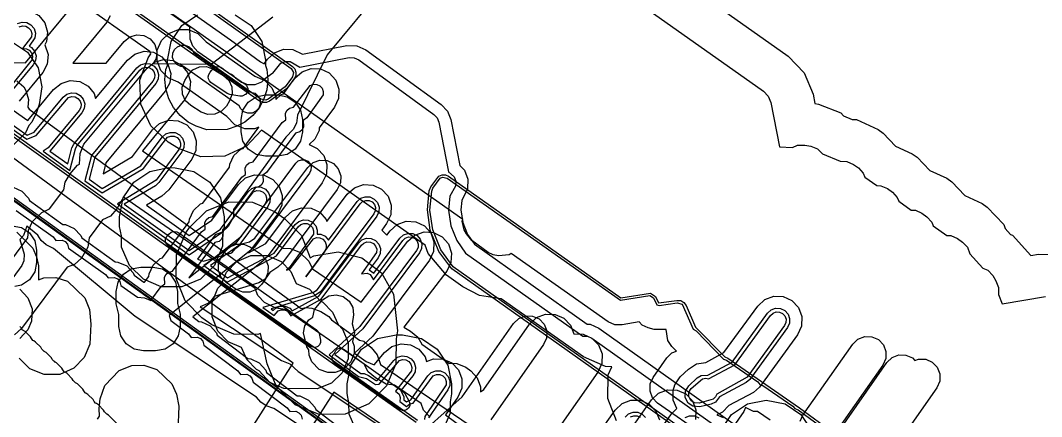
# Model space of a CAD drawing. Header units: metres. Extents: x -2677 to -840, y 169 to 1487.
# Drawn here: x -1880.6 to -1797.3, y 331.6 to 363.9 of the extents above; entities that cross this region are included whole.
import ezdxf

# ---------------------------------------------------------------- set-up
doc = ezdxf.new("R2010")
doc.units = ezdxf.units.M
doc.layers.add('AI_GREENING_EXCLUSIONS', color=1, linetype='Continuous')
doc.layers.add('AI_GREENING_LAWN', color=82, linetype='Continuous')

msp = doc.modelspace()

# ---------------------------------------------------------------- linework, layer by layer
at = {"layer": 'AI_GREENING_EXCLUSIONS'}
for points in [[(-1859.666, 390.454), (-1817.956, 361.004), (-1816.647, 359.644), (-1815.936, 357.895), (-1815.787, 357.147), (-1815.485, 357.091), (-1813.675, 356.37), (-1813.438, 356.14), (-1812.739, 355.836), (-1812.392, 355.826), (-1810.613, 355.025), (-1810.205, 354.734), (-1809.196, 353.661), (-1807.839, 353.05), (-1807.431, 352.759), (-1806.404, 351.667), (-1805.02, 351.044), (-1804.612, 350.753), (-1803.565, 349.64), (-1802.132, 348.988), (-1801.723, 348.699), (-1800.38, 347.284), (-1800.255, 346.959), (-1799.82, 346.469), (-1799.679, 346.407), (-1798.173, 344.751), (-1797.554, 344.853), (-1795.631, 344.795)], [(-1861.685, 387.595), (-1819.975, 358.145), (-1819.582, 357.737), (-1819.369, 357.212), (-1818.655, 353.62), (-1817.597, 353.56), (-1817.199, 353.732), (-1816.613, 353.74), (-1816.121, 353.649), (-1815.578, 353.433), (-1815.175, 353.041), (-1813.714, 352.432), (-1813.179, 352.416), (-1812.645, 352.175), (-1812.237, 351.884), (-1811.836, 351.458), (-1811.718, 351.147), (-1810.74, 350.451), (-1810.404, 350.44), (-1809.871, 350.2), (-1809.463, 349.909), (-1809.062, 349.483), (-1808.944, 349.173), (-1807.921, 348.445), (-1807.586, 348.435), (-1807.052, 348.194), (-1806.644, 347.903), (-1806.243, 347.477), (-1806.125, 347.166), (-1805.015, 346.377), (-1804.686, 346.368), (-1804.151, 346.13), (-1803.742, 345.841), (-1803.339, 345.417), (-1803.135, 344.885), (-1802.073, 343.71), (-1801.687, 343.54), (-1801.282, 343.117), (-1801.013, 342.695), (-1800.801, 342.149), (-1800.814, 341.568), (-1800.517, 340.817), (-1796.984, 341.4)], [(-1897.622, 386.409), (-1863.437, 362.342), (-1861.001, 360.536), (-1860.689, 360.373), (-1860.422, 360.748), (-1859.854, 361.282), (-1859.126, 361.558), (-1858.347, 361.535), (-1857.561, 361.164), (-1853.95, 361.861), (-1853.137, 361.849), (-1852.395, 361.515), (-1846.264, 357.058), (-1845.754, 356.516), (-1845.477, 355.825), (-1844.746, 352.097), (-1844.368, 351.7), (-1844.087, 350.974), (-1844.105, 350.195), (-1844.588, 349.24), (-1844.655, 348.473), (-1844.499, 347.431), (-1844.107, 346.453), (-1843.55, 345.664), (-1834.352, 339.147), (-1834.109, 339.14), (-1833.397, 338.821), (-1813.83, 324.924)], [(-1898.198, 385.591), (-1864.012, 361.524), (-1860.692, 359.116), (-1860.058, 359.578), (-1860.058, 359.578), (-1860.058, 359.578), (-1859.996, 359.623), (-1859.324, 360.434), (-1858.96, 360.572), (-1858.57, 360.561), (-1857.792, 360.101), (-1853.761, 360.879), (-1853.354, 360.873), (-1852.983, 360.706), (-1846.852, 356.249), (-1846.597, 355.978), (-1846.459, 355.632), (-1845.663, 351.575), (-1845.213, 351.165), (-1845.072, 350.801), (-1845.081, 350.412), (-1845.561, 349.594), (-1845.661, 348.442), (-1845.471, 347.168), (-1844.992, 345.972), (-1844.268, 344.948), (-1834.705, 338.173), (-1834.332, 338.166), (-1833.976, 338.006), (-1814.409, 324.109)], [(-1883.136, 378.567), (-1879.923, 376.495), (-1877.372, 375.466), (-1874.304, 375.32), (-1874.001, 375.239), (-1873.763, 375.034), (-1873.639, 374.745), (-1872.868, 370.497), (-1858.389, 360.16), (-1858.202, 359.962), (-1858.105, 359.707), (-1858.113, 359.435), (-1858.224, 359.186), (-1858.863, 358.345), (-1860.254, 357.331), (-1860.517, 357.213), (-1860.805, 357.211), (-1861.07, 357.325), (-1899.176, 384.201)], [(-1883.248, 378.4), (-1880.015, 376.317), (-1877.426, 375.272), (-1874.094, 375.062), (-1873.924, 374.915), (-1873.835, 374.709), (-1873.05, 370.381), (-1858.505, 359.997), (-1858.303, 359.674), (-1858.387, 359.302), (-1858.981, 358.507), (-1860.372, 357.493), (-1860.56, 357.408), (-1860.955, 357.488), (-1899.061, 384.365)], [(-1824.794, 330.053), (-1828.61, 332.72), (-1829.016, 333.142), (-1829.228, 333.688), (-1829.216, 334.273), (-1828.981, 334.809), (-1827.865, 336.405), (-1827.443, 336.81), (-1827.057, 336.961), (-1827.448, 337.34), (-1827.773, 337.827), (-1827.912, 338.727), (-1828.903, 338.707), (-1829.382, 338.839), (-1829.871, 339.076), (-1830.116, 339.337), (-1831.504, 339.092), (-1832.091, 339.105), (-1832.628, 339.342), (-1840.539, 344.911), (-1840.716, 344.804), (-1841.572, 344.716), (-1842.022, 344.795), (-1842.428, 345.006), (-1843.756, 345.978), (-1844.207, 346.507), (-1844.374, 346.835), (-1844.537, 347.535), (-1844.495, 347.695), (-1860.693, 359.087), (-1860.919, 358.872), (-1861.463, 358.662), (-1862.046, 358.674), (-1862.58, 358.908), (-1866.103, 361.364), (-1866.522, 361.807), (-1866.729, 362.381), (-1866.768, 363.373), (-1874.344, 368.717)], [(-1850.896, 366.728), (-1855.567, 361.099), (-1857.986, 356.196), (-1858.046, 355.534), (-1858.343, 355.03), (-1858.915, 354.39), (-1863.183, 348.509), (-1863.193, 347.892), (-1863.62, 347.11), (-1864.13, 346.648), (-1864.681, 346.445), (-1866.138, 344.437), (-1865.63, 344.276), (-1863.327, 344.973), (-1863.002, 345.351), (-1862.541, 345.711), (-1861.892, 345.857), (-1861.449, 346.154), (-1857.139, 351.935), (-1856.704, 352.327), (-1856.153, 352.523), (-1855.568, 352.493), (-1855.04, 352.241), (-1854.648, 351.807), (-1854.452, 351.255), (-1854.482, 350.671), (-1854.734, 350.142), (-1859.198, 344.153), (-1859.567, 343.803), (-1860.226, 343.363), (-1860.609, 342.819), (-1861.119, 342.531), (-1864.783, 341.398), (-1865.039, 341.044), (-1865.297, 340.839), (-1865.909, 340.575), (-1859.291, 336.183), (-1858.605, 335.921), (-1857.926, 335.277), (-1849.058, 329.392)], [(-1884.866, 360.506), (-1880.155, 360.47), (-1875.836, 365.689)], [(-1831.966, 331.259), (-1832.674, 333.077), (-1832.634, 335.027), (-1832.348, 335.677), (-1832.852, 335.689), (-1834.643, 336.48), (-1841.365, 341.212), (-1843.142, 341.479), (-1844.495, 342.181), (-1845.823, 343.153), (-1847.326, 344.919), (-1847.57, 345.58), (-1860.922, 354.965), (-1862.131, 353.668), (-1863.905, 352.858), (-1865.855, 352.789), (-1867.678, 353.468), (-1868.52, 353.987), (-1869.949, 355.315), (-1870.761, 357.089), (-1870.832, 359.039), (-1870.152, 360.867), (-1869.947, 361.2), (-1870.011, 361.377), (-1876.361, 365.857)], [(-1881.283, 364.548), (-1880.536, 364.772), (-1879.759, 364.692), (-1879.073, 364.322), (-1878.58, 363.716), (-1878.356, 362.969), (-1878.436, 362.192), (-1878.576, 361.933), (-1878.305, 361.127), (-1878.385, 360.351), (-1878.755, 359.664), (-1880.676, 357.342)], [(-1873.247, 364.292), (-1873.525, 363.777), (-1876.285, 360.441), (-1873.578, 360.421), (-1872.1, 362.207), (-1871.646, 362.577), (-1871.086, 362.744), (-1870.503, 362.685), (-1869.988, 362.407), (-1869.619, 361.953), (-1869.451, 361.392), (-1869.511, 360.81), (-1869.736, 360.392), (-1865.201, 360.358), (-1864.906, 360.427), (-1859.988, 364.205)], [(-1863.056, 364.366), (-1861.759, 363.498), (-1860.891, 362.201), (-1860.587, 360.67), (-1860.587, 360.244), (-1860.466, 359.915), (-1860.393, 359.103), (-1860.482, 358.254), (-1860.714, 357.512), (-1861.086, 356.809), (-1861.63, 356.155), (-1862.273, 355.622), (-1862.927, 355.287), (-1863.718, 355.018), (-1865.379, 355.002), (-1866.251, 355.287), (-1866.901, 355.622), (-1867.548, 356.155), (-1868.088, 356.809), (-1868.456, 357.512), (-1868.708, 358.331), (-1868.782, 359.103), (-1868.708, 359.915), (-1868.587, 360.244), (-1868.587, 360.67), (-1868.283, 362.201), (-1867.415, 363.498), (-1866.118, 364.366)], [(-1880.675, 363.399), (-1880.413, 363.478), (-1880.142, 363.45), (-1879.901, 363.32), (-1879.729, 363.108), (-1879.651, 362.846), (-1879.679, 362.575), (-1880.394, 361.626), (-1880.09, 361.608), (-1879.85, 361.478), (-1879.678, 361.266), (-1879.599, 361.005), (-1879.627, 360.733), (-1881.72, 358.12)], [(-1880.815, 363.665), (-1880.442, 363.776), (-1880.053, 363.736), (-1879.71, 363.551), (-1879.464, 363.248), (-1879.352, 362.875), (-1879.392, 362.487), (-1879.851, 361.813), (-1879.659, 361.709), (-1879.412, 361.407), (-1879.301, 361.033), (-1879.34, 360.645), (-1879.526, 360.301), (-1881.479, 357.94)], [(-1881.161, 350.31), (-1880.45, 349.989), (-1879.915, 349.421), (-1879.843, 349.231), (-1877.114, 347.27), (-1876.889, 347.263), (-1876.177, 346.943), (-1875.642, 346.374), (-1875.57, 346.184), (-1872.841, 344.223), (-1872.616, 344.216), (-1871.905, 343.896), (-1871.37, 343.328), (-1871.298, 343.138), (-1870.519, 342.582), (-1870.452, 342.569), (-1870.091, 343.038), (-1870.08, 343.263), (-1869.749, 343.97), (-1869.172, 344.495), (-1868.981, 344.564), (-1866.802, 347.498), (-1866.791, 347.723), (-1866.46, 348.429), (-1865.883, 348.954), (-1865.692, 349.023), (-1863.513, 351.957), (-1863.503, 352.182), (-1863.171, 352.888), (-1862.594, 353.414), (-1862.403, 353.483), (-1861.127, 355.213), (-1861.492, 355.076), (-1862.284, 355.076), (-1863.079, 355.393), (-1863.739, 356.081), (-1867.719, 358.881), (-1868.537, 359.231), (-1869.117, 359.831), (-1869.434, 360.626), (-1869.419, 361.491), (-1869.077, 362.272), (-1868.477, 362.853), (-1867.682, 363.17), (-1866.89, 363.17), (-1866.095, 362.853), (-1865.435, 362.165), (-1861.455, 359.365), (-1860.637, 359.015), (-1860.057, 358.415), (-1859.755, 357.693), (-1859.74, 357.477), (-1859.305, 357.873), (-1859.114, 357.942), (-1858.182, 359.207), (-1857.605, 359.732), (-1856.871, 359.997), (-1856.091, 359.961), (-1855.385, 359.629), (-1854.86, 359.052), (-1854.595, 358.318), (-1854.631, 357.539), (-1854.963, 356.832), (-1856.209, 355.164), (-1856.219, 354.939), (-1856.551, 354.232), (-1857.033, 353.793), (-1856.36, 353.472), (-1855.837, 352.893), (-1855.576, 352.157), (-1855.616, 351.378), (-1855.952, 350.673), (-1860.445, 344.646), (-1860.802, 344.277), (-1866.505, 339.734), (-1866.035, 339.364), (-1865.81, 339.352), (-1865.107, 339.013), (-1864.587, 338.431), (-1864.52, 338.239), (-1862.018, 336.34), (-1861.793, 336.327), (-1861.09, 335.988), (-1860.571, 335.406), (-1860.504, 335.215), (-1858.001, 333.315), (-1857.777, 333.303), (-1857.074, 332.964), (-1856.554, 332.382), (-1856.487, 332.19), (-1853.985, 330.291)], [(-1881.291, 362.205), (-1879.994, 361.337), (-1879.126, 360.04), (-1878.822, 358.509), (-1879.043, 357.068), (-1879.255, 356.413), (-1879.648, 355.623), (-1879.897, 355.356), (-1880.169, 354.743), (-1881.313, 353.62)], [(-1883.688, 341.188), (-1879.957, 346.194), (-1879.925, 346.814), (-1879.59, 347.519), (-1878.832, 348.256), (-1878.203, 348.547), (-1877.036, 350.113), (-1876.936, 350.737), (-1876.527, 351.401), (-1875.916, 352.114), (-1875.752, 352.195), (-1875.712, 353.077), (-1875.409, 353.812), (-1870.243, 360.009), (-1869.638, 360.501), (-1868.891, 360.725), (-1868.114, 360.645), (-1867.428, 360.274), (-1866.935, 359.669), (-1866.711, 358.922), (-1866.791, 358.145), (-1867.162, 357.458), (-1870.615, 353.285), (-1859.156, 345.342), (-1858.535, 345.332), (-1857.819, 345.021), (-1857.056, 344.289), (-1856.744, 343.671), (-1852.797, 340.935), (-1848.983, 345.905), (-1848.396, 346.419), (-1847.657, 346.67), (-1846.878, 346.619), (-1846.178, 346.274), (-1845.664, 345.687), (-1845.413, 344.948), (-1845.464, 344.169), (-1845.809, 343.469), (-1849.311, 338.907), (-1848.76, 338.578), (-1848.157, 338.082), (-1847.85, 337.506), (-1845.636, 335.971), (-1844.972, 335.952), (-1844.26, 335.633), (-1843.852, 335.343), (-1843.317, 334.776), (-1843.039, 334.046), (-1843.051, 333.631), (-1842.772, 333.827), (-1839.044, 339.141), (-1838.48, 339.681), (-1837.753, 339.963), (-1836.972, 339.945), (-1836.258, 339.63), (-1835.719, 339.066), (-1835.44, 338.348), (-1834.677, 338.33), (-1833.963, 338.016), (-1833.424, 337.451), (-1833.142, 336.724), (-1833.16, 335.944), (-1833.474, 335.23), (-1836.794, 330.497)], [(-1881.171, 356.602), (-1879.967, 355.753), (-1877.866, 358.292), (-1877.261, 358.785), (-1876.513, 359.008), (-1875.737, 358.929), (-1875.05, 358.558), (-1874.558, 357.953), (-1874.438, 357.553), (-1871.847, 360.684), (-1871.242, 361.177), (-1870.494, 361.4), (-1869.718, 361.321), (-1869.031, 360.95), (-1868.538, 360.345), (-1868.315, 359.597), (-1868.394, 358.821), (-1868.765, 358.134), (-1873.594, 352.298), (-1873.822, 351.415), (-1871.433, 352.818), (-1869.813, 354.992), (-1869.233, 355.515), (-1868.498, 355.776), (-1867.719, 355.735), (-1867.014, 355.4), (-1866.491, 354.821), (-1866.23, 354.085), (-1866.271, 353.306), (-1866.606, 352.601), (-1868.476, 350.093), (-1869.047, 349.581), (-1870.281, 348.856), (-1866.807, 346.383), (-1864.967, 347.635), (-1862.797, 350.545), (-1862.218, 351.068), (-1861.482, 351.329), (-1860.703, 351.289), (-1859.999, 350.954), (-1859.476, 350.374), (-1859.215, 349.639), (-1859.255, 348.859), (-1859.59, 348.155), (-1861.966, 344.97), (-1860.55, 345.725), (-1858.956, 347.864), (-1858.376, 348.386), (-1857.641, 348.647), (-1856.862, 348.607), (-1856.157, 348.272), (-1855.634, 347.692), (-1855.573, 347.519), (-1853.913, 349.746), (-1853.334, 350.268), (-1852.599, 350.529), (-1851.819, 350.489), (-1851.115, 350.154), (-1850.592, 349.574), (-1850.331, 348.839), (-1850.371, 348.06), (-1850.706, 347.355), (-1851.111, 346.813), (-1850.691, 346.41), (-1850.431, 346.76), (-1849.851, 347.282), (-1849.116, 347.543), (-1848.336, 347.503), (-1847.632, 347.168), (-1847.109, 346.588), (-1846.848, 345.853), (-1846.888, 345.073), (-1847.224, 344.369), (-1851.839, 338.177), (-1853.323, 336.782), (-1852.381, 336.106), (-1851.712, 335.837), (-1850.884, 336.837), (-1850.279, 337.33), (-1849.531, 337.553), (-1848.755, 337.474), (-1848.068, 337.103), (-1847.576, 336.498), (-1847.457, 336.102), (-1846.876, 336.327), (-1846.096, 336.309), (-1845.382, 335.994), (-1844.843, 335.43), (-1844.561, 334.703), (-1844.578, 333.923), (-1844.893, 333.209), (-1845.918, 331.747), (-1843.483, 329.976)], [(-1881.877, 355.517), (-1880.059, 354.223), (-1879.281, 354.543), (-1876.653, 357.636), (-1876.391, 357.714), (-1876.119, 357.686), (-1875.879, 357.556), (-1875.707, 357.345), (-1875.628, 357.083), (-1875.656, 356.811), (-1875.786, 356.571), (-1878.314, 353.516), (-1878.712, 353.263), (-1876.541, 351.686), (-1876.088, 353.435), (-1875.959, 353.676), (-1870.845, 359.855), (-1870.633, 360.028), (-1870.372, 360.106), (-1870.1, 360.078), (-1869.86, 359.948), (-1869.687, 359.737), (-1869.609, 359.475), (-1869.637, 359.203), (-1869.767, 358.963), (-1874.781, 352.903), (-1875.312, 350.843), (-1873.919, 349.85), (-1870.548, 351.831), (-1868.568, 354.398), (-1868.31, 354.489), (-1868.038, 354.475), (-1867.791, 354.358), (-1867.608, 354.155), (-1867.517, 353.898), (-1867.531, 353.625), (-1867.648, 353.378), (-1869.513, 350.877), (-1872.669, 348.961), (-1866.824, 344.798), (-1864.055, 346.684), (-1861.552, 349.951), (-1861.295, 350.043), (-1861.022, 350.029), (-1860.776, 349.911), (-1860.593, 349.709), (-1860.501, 349.451), (-1860.515, 349.178), (-1860.633, 348.932), (-1863.003, 345.753), (-1865.608, 343.932), (-1863.701, 342.573), (-1859.682, 344.715), (-1857.914, 347.087), (-1857.711, 347.27), (-1857.453, 347.361), (-1857.181, 347.347), (-1856.934, 347.23), (-1856.751, 347.027), (-1856.66, 346.769), (-1856.674, 346.497), (-1858.653, 343.752), (-1858.872, 343.563), (-1858.567, 343.671), (-1856.677, 346.116), (-1856.42, 346.208), (-1856.147, 346.194), (-1855.901, 346.076), (-1855.718, 345.873), (-1855.626, 345.616), (-1855.64, 345.343), (-1855.758, 345.097), (-1857.309, 343.015), (-1852.871, 348.969), (-1852.668, 349.152), (-1852.411, 349.243), (-1852.138, 349.229), (-1851.892, 349.111), (-1851.709, 348.909), (-1851.617, 348.651), (-1851.631, 348.378), (-1851.749, 348.132), (-1856.443, 341.87), (-1856.684, 341.742), (-1860.796, 340.503), (-1859.889, 339.857), (-1859.564, 340.227), (-1859.309, 340.326), (-1859.036, 340.319), (-1858.786, 340.208), (-1858.529, 339.834), (-1856.043, 341.189), (-1852.769, 345.581), (-1852.566, 345.764), (-1852.309, 345.855), (-1852.036, 345.841), (-1851.789, 345.724), (-1851.607, 345.521), (-1851.515, 345.263), (-1851.529, 344.991), (-1852.749, 343.266), (-1852.287, 343.318), (-1852.041, 343.201), (-1851.779, 342.776), (-1849.388, 345.983), (-1849.185, 346.165), (-1848.928, 346.257), (-1848.655, 346.243), (-1848.409, 346.125), (-1848.226, 345.923), (-1848.134, 345.665), (-1848.148, 345.392), (-1848.266, 345.146), (-1852.881, 338.954), (-1855.397, 336.656), (-1852.989, 334.893), (-1852.356, 334.726), (-1851.62, 334.223), (-1851.328, 334.262), (-1849.671, 336.181), (-1849.409, 336.259), (-1849.138, 336.231), (-1848.897, 336.101), (-1848.725, 335.89), (-1848.647, 335.628), (-1848.674, 335.356), (-1849.985, 333.689), (-1849.693, 333.439), (-1849.598, 333.182), (-1849.638, 332.847), (-1849.087, 332.445), (-1848.817, 332.649), (-1848.544, 332.706), (-1846.906, 334.948), (-1846.652, 335.047), (-1846.379, 335.04), (-1846.129, 334.93), (-1845.94, 334.733), (-1845.841, 334.478), (-1845.847, 334.205), (-1847.597, 331.618), (-1847.624, 331.381)], [(-1881.703, 355.762), (-1880.02, 354.563), (-1879.465, 354.792), (-1877.096, 357.655), (-1876.793, 357.901), (-1876.419, 358.013), (-1876.031, 357.973), (-1875.688, 357.787), (-1875.442, 357.485), (-1875.33, 357.111), (-1875.37, 356.723), (-1875.555, 356.38), (-1878.165, 353.242), (-1876.715, 352.21), (-1876.375, 353.524), (-1876.218, 353.831), (-1871.076, 360.047), (-1870.774, 360.293), (-1870.4, 360.405), (-1870.012, 360.365), (-1869.668, 360.18), (-1869.422, 359.877), (-1869.31, 359.503), (-1869.35, 359.115), (-1869.535, 358.772), (-1874.507, 352.764), (-1874.97, 350.968), (-1873.903, 350.208), (-1870.752, 352.059), (-1869.011, 354.394), (-1868.721, 354.656), (-1868.354, 354.786), (-1867.964, 354.766), (-1867.612, 354.598), (-1867.35, 354.309), (-1867.22, 353.941), (-1867.24, 353.551), (-1867.408, 353.199), (-1869.274, 350.696), (-1869.559, 350.44), (-1872.118, 348.937), (-1866.82, 345.164), (-1864.265, 346.903), (-1861.996, 349.948), (-1861.706, 350.209), (-1861.338, 350.34), (-1860.949, 350.32), (-1860.596, 350.152), (-1860.335, 349.862), (-1860.204, 349.494), (-1860.224, 349.105), (-1860.392, 348.752), (-1862.762, 345.573), (-1865.083, 343.927), (-1863.678, 342.925), (-1859.882, 344.948), (-1858.154, 347.266), (-1857.864, 347.527), (-1857.497, 347.658), (-1857.107, 347.638), (-1856.755, 347.47), (-1856.493, 347.18), (-1856.363, 346.813), (-1856.379, 346.5), (-1856.074, 346.484), (-1855.721, 346.317), (-1855.453, 346.007), (-1853.112, 349.148), (-1852.822, 349.409), (-1852.454, 349.54), (-1852.065, 349.52), (-1851.712, 349.352), (-1851.451, 349.062), (-1851.32, 348.695), (-1851.341, 348.305), (-1851.508, 347.953), (-1856.084, 341.814), (-1856.598, 341.454), (-1860.124, 340.393), (-1859.948, 340.267), (-1859.724, 340.481), (-1859.36, 340.621), (-1858.97, 340.612), (-1858.614, 340.454), (-1858.41, 340.24), (-1856.244, 341.421), (-1853.01, 345.76), (-1852.72, 346.021), (-1852.352, 346.152), (-1851.962, 346.132), (-1851.61, 345.964), (-1851.349, 345.674), (-1851.218, 345.307), (-1851.238, 344.917), (-1851.406, 344.565), (-1852.143, 343.576), (-1851.749, 343.317), (-1849.629, 346.162), (-1849.339, 346.423), (-1848.971, 346.554), (-1848.582, 346.534), (-1848.229, 346.366), (-1847.968, 346.076), (-1847.837, 345.708), (-1847.858, 345.319), (-1848.025, 344.966), (-1852.641, 338.775), (-1854.919, 336.685), (-1852.816, 335.138), (-1852.546, 335.126), (-1852.187, 334.973), (-1851.571, 334.554), (-1851.468, 334.563), (-1850.114, 336.2), (-1849.811, 336.446), (-1849.437, 336.558), (-1849.049, 336.518), (-1848.706, 336.333), (-1848.46, 336.03), (-1848.348, 335.656), (-1848.388, 335.268), (-1848.573, 334.925), (-1849.561, 333.73), (-1849.302, 333.229), (-1849.312, 332.98), (-1849.089, 332.818), (-1848.725, 332.97), (-1847.349, 334.931), (-1847.067, 335.201), (-1846.703, 335.342), (-1846.313, 335.333), (-1845.956, 335.176), (-1845.687, 334.894), (-1845.546, 334.53), (-1845.554, 334.14), (-1845.712, 333.783), (-1847.295, 331.513)], [(-1854.617, 330.089), (-1895.238, 359.341)], [(-1854.128, 329.982), (-1895.121, 359.503)], [(-1880.86, 358.985), (-1880.307, 358.487), (-1880.126, 358.202), (-1879.906, 357.454), (-1879.973, 356.83), (-1879.872, 356.69), (-1857.676, 340.435), (-1857.298, 340.495), (-1856.814, 340.446), (-1856.08, 340.194), (-1855.414, 339.787), (-1855.199, 339.492), (-1852.912, 337.857), (-1852.565, 337.75), (-1851.964, 337.252), (-1851.484, 336.636), (-1851.214, 335.87), (-1835.9, 325.445)], [(-1880.86, 358.985), (-1880.307, 358.487), (-1880.126, 358.202), (-1879.906, 357.454), (-1879.973, 356.83), (-1879.872, 356.69), (-1857.676, 340.435), (-1857.298, 340.495), (-1856.814, 340.446), (-1856.08, 340.194), (-1855.414, 339.787), (-1855.199, 339.492), (-1852.912, 337.857), (-1852.565, 337.75), (-1851.964, 337.252), (-1851.484, 336.636), (-1851.214, 335.87), (-1835.9, 325.445)], [(-1880.923, 348.404), (-1877.912, 346.258), (-1877.689, 345.965), (-1877.181, 345.996), (-1876.932, 345.884), (-1876.745, 345.685), (-1876.65, 345.358), (-1873.64, 343.211), (-1873.417, 342.919), (-1872.908, 342.95), (-1872.659, 342.838), (-1872.472, 342.639), (-1872.378, 342.311), (-1871.037, 341.355), (-1870.441, 341.285), (-1869.929, 341.088), (-1869.091, 342.224), (-1868.795, 342.442), (-1868.818, 342.951), (-1868.702, 343.198), (-1868.5, 343.382), (-1868.171, 343.471), (-1865.803, 346.683), (-1865.507, 346.901), (-1865.53, 347.41), (-1865.413, 347.657), (-1865.212, 347.841), (-1864.883, 347.931), (-1862.514, 351.142), (-1862.218, 351.36), (-1862.241, 351.869), (-1862.125, 352.117), (-1861.923, 352.301), (-1861.594, 352.39), (-1859.225, 355.602), (-1858.929, 355.82), (-1858.952, 356.329), (-1858.836, 356.576), (-1858.634, 356.76), (-1858.305, 356.849), (-1856.934, 358.619), (-1856.677, 358.712), (-1856.404, 358.699), (-1856.157, 358.583), (-1855.973, 358.381), (-1855.88, 358.124), (-1855.893, 357.851), (-1857.208, 355.978), (-1857.504, 355.76), (-1857.481, 355.251), (-1857.597, 355.004), (-1857.799, 354.82), (-1858.128, 354.73), (-1860.497, 351.519), (-1860.793, 351.301), (-1860.77, 350.792), (-1860.886, 350.544), (-1861.088, 350.361), (-1861.417, 350.271), (-1863.786, 347.059), (-1864.082, 346.841), (-1864.059, 346.332), (-1864.175, 346.085), (-1864.377, 345.901), (-1864.706, 345.812), (-1866.838, 342.92), (-1862.555, 346.332), (-1858.116, 352.287), (-1857.913, 352.47), (-1857.656, 352.561), (-1857.383, 352.547), (-1857.137, 352.43), (-1856.954, 352.227), (-1856.862, 351.97), (-1856.876, 351.697), (-1856.994, 351.45), (-1861.487, 345.423), (-1868.436, 339.857), (-1868.293, 339.459), (-1866.859, 338.373), (-1866.644, 338.075), (-1866.135, 338.093), (-1865.889, 337.974), (-1865.707, 337.771), (-1865.621, 337.441), (-1862.843, 335.349), (-1862.628, 335.05), (-1862.118, 335.068), (-1861.872, 334.95), (-1861.69, 334.746), (-1861.604, 334.416), (-1858.826, 332.324), (-1858.611, 332.026), (-1858.102, 332.044), (-1857.856, 331.925), (-1857.674, 331.722), (-1857.588, 331.392)], [(-1876.358, 307.718), (-1858.336, 335.961), (-1884.393, 355.042)], [(-1876.358, 307.718), (-1858.336, 335.961), (-1884.393, 355.042)], [(-1881.253, 354.772), (-1869.29, 346.216), (-1848.184, 331.324)], [(-1881.369, 354.609), (-1869.406, 346.053), (-1848.299, 331.16)], [(-1803.199, 313.798), (-1845.391, 343.66), (-1846.454, 345.081), (-1847.146, 346.8), (-1847.373, 348.473), (-1847.232, 350.012), (-1847.113, 350.342), (-1846.443, 351.228), (-1846.186, 351.33), (-1845.911, 351.325), (-1845.659, 351.213), (-1831.6, 341.309), (-1829.197, 341.685), (-1828.77, 341.416), (-1828.54, 340.889), (-1827.034, 341.09), (-1826.727, 341.069), (-1826.459, 340.919), (-1826.281, 340.67), (-1825.532, 338.892), (-1823.129, 336.491), (-1822.875, 336.382), (-1817.039, 332.335), (-1814.284, 330.304)], [(-1803.084, 313.961), (-1845.275, 343.823), (-1846.291, 345.197), (-1846.948, 346.829), (-1847.174, 348.455), (-1847.033, 349.993), (-1846.948, 350.229), (-1846.334, 351.06), (-1846.151, 351.133), (-1845.774, 351.05), (-1831.648, 341.098), (-1829.236, 341.489), (-1828.931, 341.297), (-1828.666, 340.716), (-1828.475, 340.664), (-1827.003, 340.892), (-1826.593, 340.77), (-1825.698, 338.733), (-1825.463, 338.607), (-1823.235, 336.297), (-1822.989, 336.218), (-1820.429, 334.442), (-1820.269, 334.239), (-1820.016, 334.16), (-1817.581, 332.466), (-1817.42, 332.261), (-1817.158, 332.175), (-1814.377, 330.124)], [(-1847.156, 331.557), (-1847.692, 332.125), (-1847.901, 332.675), (-1850.063, 334.173), (-1850.756, 334.259), (-1851.607, 334.763), (-1852.209, 335.259), (-1852.549, 335.896), (-1858.978, 340.352), (-1859.747, 340.444), (-1860.666, 340.913), (-1861.208, 341.475), (-1861.438, 342.057), (-1872.168, 349.494), (-1872.718, 348.552), (-1873.235, 347.967), (-1873.882, 347.65), (-1874.964, 346.2), (-1875.082, 345.434), (-1875.583, 344.532), (-1876.162, 344.01), (-1876.752, 343.8), (-1880.482, 338.798), (-1881.061, 338.275)], [(-1850.084, 325.752), (-1859.904, 332.269), (-1860.542, 332.491), (-1860.977, 332.799), (-1861.31, 333.203), (-1871.221, 339.78), (-1877.869, 345.326), (-1878.479, 345.618), (-1878.877, 345.972), (-1879.163, 346.41), (-1880.05, 347.152), (-1880.33, 346.381), (-1880.626, 346.042), (-1880.27, 344.858), (-1880.302, 344.311), (-1880.45, 343.937), (-1887.999, 333.662)], [(-1881.258, 347.17), (-1880.493, 347.018), (-1879.844, 346.584), (-1879.41, 345.935), (-1879.258, 345.17), (-1879.258, 344.17), (-1879.41, 343.405), (-1879.844, 342.756), (-1880.493, 342.322), (-1881.023, 342.217)], [(-1880.875, 346.643), (-1879.565, 345.338), (-1879.265, 344.628), (-1879.265, 344.628), (-1879.11, 343.909), (-1879.107, 342.751), (-1878.666, 342.917), (-1877.672, 342.944), (-1876.723, 342.644), (-1875.312, 341.287), (-1874.951, 340.358), (-1874.818, 339.141), (-1874.912, 337.515), (-1875.365, 336.431), (-1876.22, 335.554), (-1877.371, 335.056), (-1878.64, 335.039), (-1879.805, 335.509), (-1880.682, 336.364)], [(-1880.613, 342.005), (-1879.966, 341.306), (-1879.625, 340.389), (-1879.664, 339.403), (-1879.966, 338.68), (-1880.613, 337.981)], [(-1828.68, 330.119), (-1827.468, 331.848), (-1827.028, 332.269), (-1827.333, 332.958), (-1827.351, 333.738), (-1827.21, 334.203), (-1826.762, 334.842), (-1826.086, 335.487), (-1825.427, 335.905), (-1824.687, 336.034), (-1823.198, 336.831), (-1820.447, 340.628), (-1819.875, 341.158), (-1819.143, 341.429), (-1818.363, 341.4), (-1817.654, 341.074), (-1817.123, 340.502), (-1816.852, 339.77), (-1816.882, 338.99), (-1817.208, 338.281), (-1820.302, 334.016), (-1820.801, 333.581), (-1822.8, 332.507), (-1823.319, 331.963), (-1823.769, 331.764), (-1823.25, 331.535)], [(-1848.774, 329.479), (-1844.556, 333.224), (-1840.36, 339.207), (-1839.937, 339.612), (-1839.391, 339.824), (-1838.806, 339.81), (-1838.27, 339.574), (-1837.866, 339.151), (-1837.654, 338.605), (-1837.668, 338.02), (-1837.904, 337.485), (-1842.201, 331.358)], [(-1816.985, 331.233), (-1816.76, 331.722), (-1812.691, 337.524), (-1812.268, 337.929), (-1811.722, 338.14), (-1811.137, 338.127), (-1810.601, 337.891), (-1810.197, 337.468), (-1809.985, 336.922), (-1809.999, 336.337), (-1810.235, 335.801), (-1814.147, 330.223)], [(-1814, 330.19), (-1809.906, 336.027), (-1809.483, 336.432), (-1808.938, 336.643), (-1808.353, 336.63), (-1807.817, 336.394), (-1807.626, 336.194), (-1807.33, 336.308), (-1806.745, 336.295), (-1806.209, 336.059), (-1805.805, 335.636), (-1805.593, 335.09), (-1805.606, 334.505), (-1805.843, 333.97), (-1810.117, 327.876)], [(-1874.292, 331.394), (-1874.121, 331.643), (-1874.152, 332.279), (-1874.072, 333.054), (-1873.683, 334.152), (-1872.523, 335.374), (-1871.493, 335.781), (-1870.499, 335.808), (-1870.499, 335.808), (-1869.449, 335.456), (-1868.225, 334.297), (-1867.839, 333.441), (-1867.657, 332.452), (-1867.722, 330.46)], [(-1837.753, 321.868), (-1855.006, 333.612), (-1873.064, 305.446)], [(-1837.753, 321.868), (-1855.006, 333.612), (-1873.064, 305.446)], [(-1833.097, 327.269), (-1829.097, 332.972), (-1828.533, 333.511), (-1827.805, 333.794), (-1827.025, 333.776), (-1826.311, 333.461), (-1825.772, 332.897), (-1825.49, 332.169), (-1825.507, 331.389)], [(-1834.658, 328.462), (-1832.076, 332.143), (-1831.512, 332.682), (-1830.784, 332.964), (-1830.004, 332.947), (-1829.29, 332.632), (-1828.751, 332.068), (-1828.468, 331.34)], [(-1823.445, 330.484), (-1822.577, 331.781), (-1821.28, 332.649), (-1819.749, 332.953), (-1818.218, 332.649), (-1816.921, 331.781), (-1816.053, 330.484)], [(-1819.424, 331.312), (-1820.45, 332.025), (-1820.794, 332.031), (-1821.447, 332.345), (-1821.59, 332.019), (-1822.705, 330.423)], [(-1831.257, 331.569), (-1830.975, 331.838), (-1830.611, 331.979), (-1830.221, 331.971), (-1829.864, 331.813), (-1829.595, 331.531)], [(-1830.814, 331.585), (-1830.559, 331.684), (-1830.286, 331.678), (-1830.036, 331.567)], [(-1826.367, 331.544), (-1826.003, 331.685), (-1825.613, 331.676), (-1825.256, 331.518)]]:
    msp.add_lwpolyline(points, dxfattribs=at)
for points in [[(-1868.16, 360.883), (-1868.145, 361.233), (-1867.999, 361.546), (-1867.75, 361.775), (-1867.425, 361.895), (-1867.147, 361.895), (-1866.822, 361.775), (-1866.573, 361.546), (-1866.451, 361.29), (-1861.913, 358.098), (-1861.424, 357.977), (-1861.175, 357.748), (-1861.029, 357.436), (-1861.014, 357.086), (-1861.135, 356.76), (-1861.364, 356.511), (-1861.677, 356.365), (-1862.027, 356.351), (-1862.352, 356.471), (-1862.601, 356.7), (-1862.723, 356.956), (-1867.261, 360.148), (-1867.497, 360.163), (-1867.81, 360.309), (-1868.039, 360.558), (-1868.16, 360.883)], [(-1867.355, 357.897), (-1867.377, 358.482), (-1867.173, 359.03), (-1866.905, 359.464), (-1866.507, 359.892), (-1865.975, 360.136), (-1865.39, 360.157), (-1864.841, 359.952), (-1863.998, 359.432), (-1863.57, 359.033), (-1863.327, 358.501), (-1863.306, 357.916), (-1863.511, 357.368), (-1863.778, 356.935), (-1864.175, 356.508), (-1864.708, 356.265), (-1865.293, 356.243), (-1865.841, 356.447), (-1866.683, 356.966), (-1867.112, 357.364), (-1867.355, 357.897)], [(-1858.165, 353.424), (-1858.814, 352.99), (-1859.579, 352.838), (-1860.579, 352.838), (-1861.344, 352.99), (-1861.993, 353.424), (-1862.427, 354.073), (-1862.579, 354.838), (-1862.579, 355.838), (-1862.427, 356.603), (-1861.993, 357.252), (-1861.344, 357.686), (-1860.579, 357.838), (-1859.579, 357.838), (-1858.814, 357.686), (-1858.165, 357.252), (-1857.731, 356.603), (-1857.579, 355.838), (-1857.579, 354.838), (-1857.731, 354.073), (-1858.165, 353.424)], [(-1866.431, 351.603), (-1865.134, 350.735), (-1864.266, 349.438), (-1863.962, 347.907), (-1863.962, 347.101), (-1864.093, 346.442), (-1864.093, 345.517), (-1864.756, 343.931), (-1865.9, 342.808), (-1867.422, 342.188), (-1869.083, 342.204), (-1870.528, 342.808), (-1871.672, 343.931), (-1872.319, 345.44), (-1872.335, 346.36), (-1872.484, 347.11), (-1872.484, 347.912), (-1872.18, 349.443), (-1871.312, 350.74), (-1870.015, 351.608), (-1868.484, 351.912), (-1867.962, 351.907), (-1866.431, 351.603)], [(-1867.868, 342.863), (-1867.846, 344.815), (-1867.079, 346.608), (-1866.792, 347.027), (-1865.396, 348.39), (-1863.586, 349.116), (-1861.634, 349.094), (-1859.841, 348.326), (-1859.025, 347.767), (-1857.661, 346.372), (-1856.936, 344.554), (-1856.649, 344.733), (-1854.671, 345.044), (-1852.731, 344.554), (-1851.138, 343.342), (-1850.148, 341.602), (-1849.831, 338.594), (-1849.937, 337.956), (-1849.966, 335.918), (-1850.722, 334.112), (-1852.153, 332.642), (-1854.078, 331.806), (-1856.202, 331.777), (-1858.154, 332.562), (-1859.704, 334.112), (-1860.46, 335.918), (-1860.989, 338.4), (-1861.219, 338.308), (-1863.169, 338.331), (-1864.963, 339.098), (-1865.779, 339.657), (-1867.143, 341.053), (-1867.868, 342.863)], [(-1863.904, 345.049), (-1863.485, 345.458), (-1862.942, 345.676), (-1862.357, 345.669), (-1861.819, 345.439), (-1861.003, 344.88), (-1860.594, 344.461), (-1860.376, 343.918), (-1860.383, 343.333), (-1860.613, 342.795), (-1860.9, 342.376), (-1861.319, 341.967), (-1861.862, 341.749), (-1862.447, 341.756), (-1862.985, 341.986), (-1863.801, 342.545), (-1864.21, 342.964), (-1864.428, 343.507), (-1864.421, 344.092), (-1864.191, 344.63), (-1863.904, 345.049)], [(-1858.507, 343.45), (-1858.077, 342.458), (-1857.001, 341.993), (-1856.118, 341.046), (-1855.92, 340.948), (-1855.109, 340.137), (-1854.673, 339.131), (-1854.304, 338.742), (-1853.85, 337.659), (-1853.85, 336.331), (-1854.342, 335.191), (-1855.21, 334.342), (-1856.363, 333.874), (-1859.089, 333.91), (-1860.229, 334.402), (-1861.112, 335.349), (-1861.31, 335.447), (-1862.121, 336.258), (-1862.551, 337.25), (-1863.627, 337.715), (-1864.476, 338.583), (-1864.944, 339.736), (-1864.944, 340.924), (-1864.476, 342.077), (-1864.204, 342.368), (-1863.775, 343.393), (-1862.926, 344.261), (-1861.786, 344.753), (-1860.458, 344.753), (-1859.318, 344.261), (-1858.507, 343.45)], [(-1867.764, 341.805), (-1867.764, 340.84), (-1867.543, 339.972), (-1867.543, 338.972), (-1867.695, 338.207), (-1868.129, 337.558), (-1868.778, 337.124), (-1869.543, 336.972), (-1870.543, 336.972), (-1871.308, 337.124), (-1871.957, 337.558), (-1872.391, 338.207), (-1872.543, 338.972), (-1872.543, 339.937), (-1872.764, 340.805), (-1872.764, 341.805), (-1872.612, 342.57), (-1872.178, 343.219), (-1871.529, 343.653), (-1870.764, 343.805), (-1869.764, 343.805), (-1868.999, 343.653), (-1868.35, 343.219), (-1867.916, 342.57), (-1867.764, 341.805)], [(-1856.602, 340.348), (-1855.934, 341.136), (-1855.425, 341.455), (-1854.832, 341.548), (-1854.249, 341.401), (-1853.771, 341.037), (-1853.474, 340.515), (-1853.406, 339.919), (-1853.526, 339.179), (-1853.329, 338.483), (-1853.493, 337.725), (-1853.368, 337.35), (-1853.368, 336.756), (-1853.624, 336.068), (-1854.228, 335.464), (-1854.916, 335.208), (-1855.51, 335.208), (-1856.198, 335.464), (-1856.802, 336.068), (-1857.029, 336.61), (-1857.058, 337.049), (-1857.226, 337.3), (-1857.497, 338.439), (-1857.383, 339.013), (-1857.058, 339.5), (-1856.724, 339.723), (-1856.602, 340.348)], [(-1824.502, 334.999), (-1822.523, 336.058), (-1819.637, 340.041), (-1819.351, 340.306), (-1818.985, 340.442), (-1818.595, 340.427), (-1818.241, 340.264), (-1817.975, 339.978), (-1817.84, 339.612), (-1817.855, 339.222), (-1818.018, 338.868), (-1821.075, 334.65), (-1821.377, 334.403), (-1823.558, 333.236), (-1823.894, 332.781), (-1824.251, 332.623), (-1825.162, 332.419), (-1825.725, 332.467), (-1826.104, 332.704), (-1826.357, 333.176), (-1826.338, 333.685), (-1826.071, 334.118), (-1825.396, 334.763), (-1825.066, 334.972), (-1824.502, 334.999)], [(-1824.45, 334.686), (-1822.321, 335.826), (-1819.394, 339.865), (-1819.194, 340.051), (-1818.938, 340.146), (-1818.665, 340.135), (-1818.417, 340.021), (-1818.231, 339.821), (-1818.136, 339.565), (-1818.146, 339.292), (-1818.26, 339.044), (-1821.307, 334.841), (-1823.79, 333.452), (-1823.878, 333.224), (-1824.067, 333.026), (-1825.228, 332.712), (-1825.622, 332.745), (-1825.887, 332.912), (-1826.064, 333.242), (-1826.051, 333.598), (-1825.864, 333.901), (-1824.958, 334.693), (-1824.689, 334.74), (-1824.45, 334.686)], [(-1849.406, 338.28), (-1847.875, 337.976), (-1846.578, 337.108), (-1845.71, 335.811), (-1845.406, 334.28), (-1845.406, 333.474), (-1845.537, 332.815), (-1845.537, 331.89), (-1846.2, 330.304), (-1847.344, 329.181), (-1848.866, 328.561), (-1850.527, 328.577), (-1851.972, 329.181), (-1853.116, 330.304), (-1853.763, 331.813), (-1853.779, 332.733), (-1853.928, 333.483), (-1853.928, 334.285), (-1853.624, 335.816), (-1852.756, 337.113), (-1851.459, 337.981), (-1849.928, 338.285), (-1849.406, 338.28)]]:
    msp.add_lwpolyline(points, close=True, dxfattribs=at)
at = {"layer": 'AI_GREENING_LAWN'}
for points in [[(-1863.161, 359.362), (-1863.156, 359.366), (-1863.038, 359.227), (-1862.545, 358.876), (-1862.402, 358.823), (-1862.258, 358.741), (-1862.148, 358.617), (-1862.102, 358.542), (-1862.036, 358.372), (-1862.035, 358.189), (-1862.1, 358.018), (-1862.222, 357.882), (-1862.285, 357.85), (-1862.285, 357.849), (-1862.33, 357.82), (-1862.495, 357.752), (-1862.673, 357.746), (-1863.499, 357.867), (-1863.71, 357.95), (-1865.035, 358.864), (-1865.16, 358.988), (-1865.235, 359.148), (-1865.249, 359.324), (-1865.201, 359.494), (-1865.104, 359.694), (-1864.997, 359.84), (-1864.795, 360.031), (-1864.623, 360.137), (-1864.424, 360.167), (-1864.229, 360.115), (-1864.07, 359.991), (-1864.018, 359.929), (-1863.525, 359.578), (-1863.37, 359.521), (-1863.207, 359.423), (-1863.161, 359.362)], [(-1868.745, 345.904), (-1868.731, 346.107), (-1868.637, 346.288), (-1868.469, 346.493), (-1868.277, 346.637), (-1868.207, 346.667), (-1868.019, 346.706), (-1867.829, 346.671), (-1867.761, 346.645), (-1867.657, 346.588), (-1856.424, 338.689), (-1856.294, 338.556), (-1856.222, 338.385), (-1856.109, 337.855), (-1856.106, 337.656), (-1856.181, 337.473), (-1856.322, 337.333), (-1856.506, 337.258), (-1856.704, 337.261), (-1856.886, 337.341), (-1868.538, 345.563), (-1868.677, 345.712), (-1868.745, 345.904)], [(-1849.232, 333.493), (-1848.874, 332.851), (-1848.814, 332.67), (-1848.827, 332.479), (-1848.911, 332.307), (-1849.053, 332.179), (-1849.233, 332.114), (-1849.424, 332.121), (-1849.599, 332.199), (-1854.952, 335.976), (-1855.086, 336.118), (-1855.156, 336.3), (-1855.151, 336.495), (-1855.072, 336.673), (-1854.974, 336.766), (-1854.954, 336.791), (-1854.937, 336.844), (-1854.847, 337.008), (-1854.703, 337.127), (-1854.526, 337.185), (-1854.34, 337.173), (-1854.171, 337.095), (-1849.377, 333.656), (-1849.232, 333.493)]]:
    msp.add_lwpolyline(points, close=True, dxfattribs=at)
for points in [[(-1894.892, 359.215), (-1855.303, 330.708)], [(-1872.094, 330.422), (-1873.38, 331.735), (-1873.522, 331.816), (-1873.709, 332.005), (-1873.788, 332.145), (-1874.215, 332.574), (-1874.372, 332.668), (-1874.369, 332.673), (-1874.437, 332.709), (-1874.56, 332.854), (-1874.641, 332.998), (-1875.068, 333.427), (-1875.225, 333.521), (-1875.221, 333.526), (-1875.289, 333.562), (-1875.412, 333.707), (-1875.493, 333.851), (-1875.921, 334.28), (-1876.077, 334.374), (-1876.074, 334.379), (-1876.142, 334.415), (-1876.265, 334.56), (-1876.346, 334.704), (-1876.773, 335.133), (-1876.93, 335.227), (-1876.927, 335.232), (-1876.995, 335.268), (-1877.118, 335.413), (-1877.199, 335.557), (-1877.626, 335.986), (-1877.783, 336.08), (-1877.779, 336.085), (-1877.847, 336.121), (-1877.97, 336.266), (-1878.051, 336.41), (-1878.479, 336.839), (-1878.635, 336.933), (-1878.632, 336.938), (-1878.7, 336.974), (-1878.823, 337.119), (-1878.904, 337.263), (-1879.331, 337.692), (-1879.488, 337.786), (-1879.485, 337.791), (-1879.553, 337.827), (-1879.676, 337.972), (-1879.757, 338.116), (-1880.184, 338.545), (-1880.341, 338.639), (-1880.335, 338.648), (-1880.422, 338.697), (-1880.549, 338.875), (-1880.567, 338.917), (-1880.591, 338.946)]]:
    msp.add_lwpolyline(points, dxfattribs=at)

doc.saveas('drawing.dxf')
